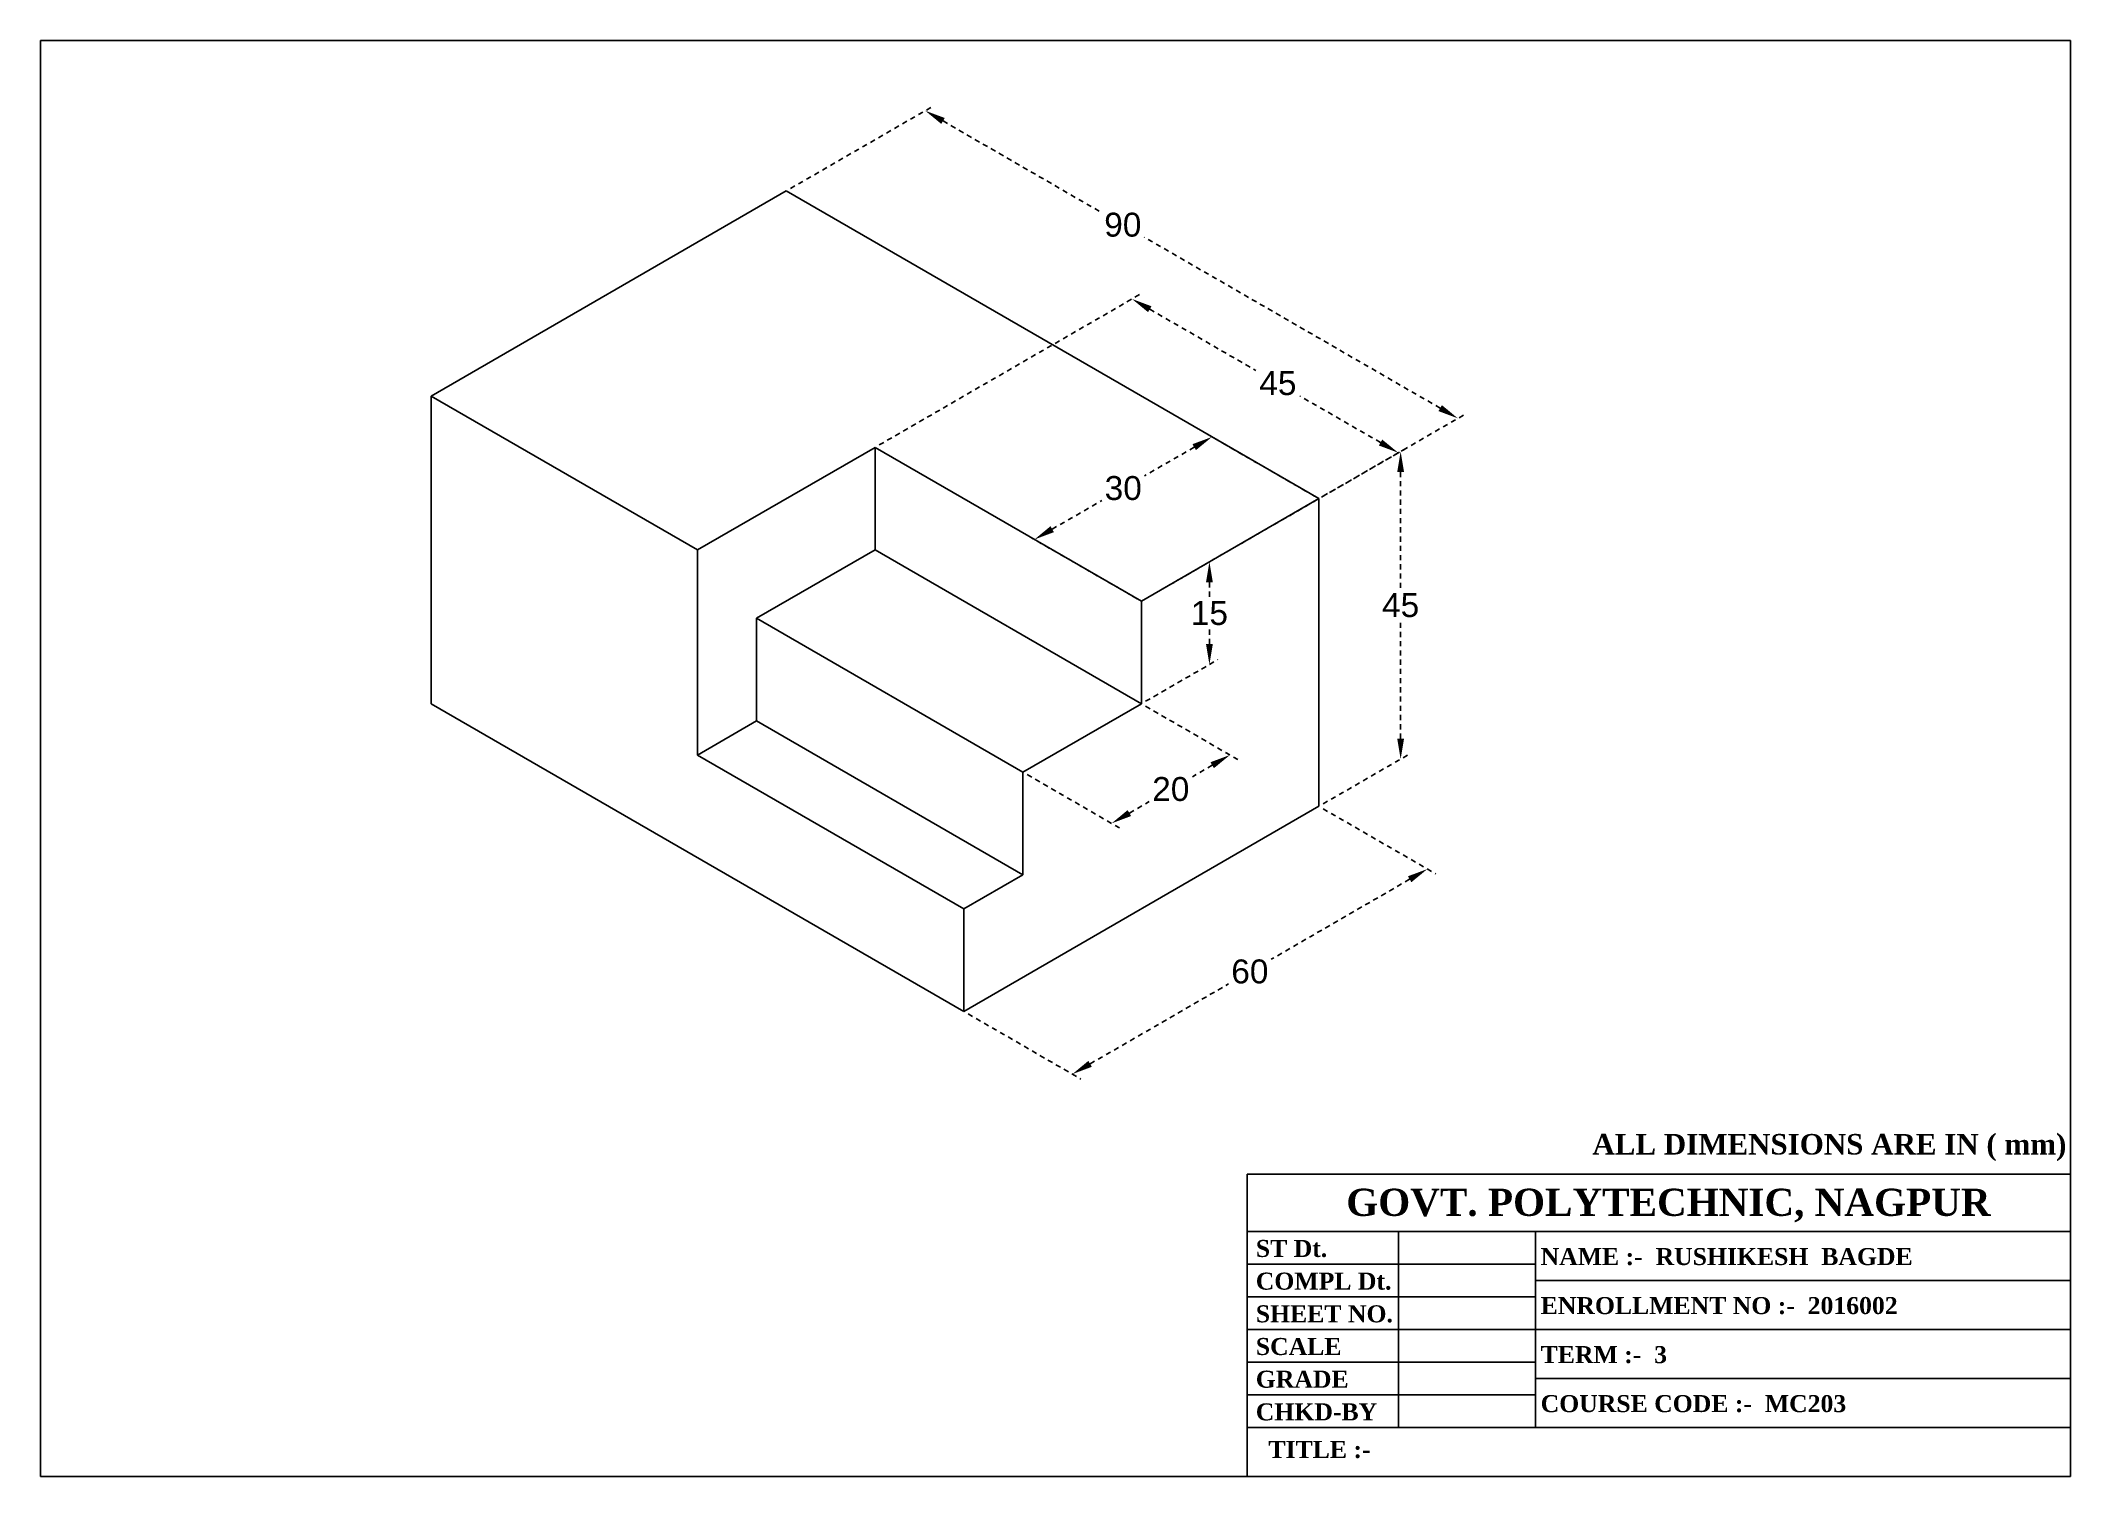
# Model space of a CAD drawing. Header units: millimetres. Extents: x -148 to 149, y 68 to 278.
import ezdxf

# ---------------------------------------------------------------- set-up
doc = ezdxf.new("R2010")
doc.units = ezdxf.units.MM
doc.linetypes.add('JIS_02_0.7', pattern=[1.35, 0.75, -0.6])
doc.styles.get("Standard").update_dxf_attribs({"font": 'arial.ttf'})
doc.dimstyles.new('ISO-25', dxfattribs={"dimtxt": 3.5, "dimasz": 3, "dimexe": 1.25, "dimexo": 0.625, "dimtad": 1, "dimtih": 1, "dimtoh": 1, "dimdsep": 46, "dimtxsty": 'Standard', "dimcen": 2.5, "dimadec": 0, "dimazin": 0, "dimtfac": 1, "dimtmove": 0, "dimatfit": 3, "dimfxl": 1, "dimarcsym": 0})

# ---------------------------------------------------------------- blocks, each defined once
blk = doc.blocks.new('*D3')
at = {"color": 0, "linetype": 'JIS_02_0.7', "lineweight": -2, "transparency": 16777216}
for p, q in [((-38.49, 256.73), (-17.53, 268.84)), ((-16.18, 266.61), (7.01, 253.23)), ((56.57, 224.61), (13.26, 249.62)), ((39.45, 211.73), (60.41, 223.84))]:
    blk.add_line(p, q, dxfattribs=at)
at = {"color": 0, "transparency": 16777216}
for points in [[(-15.93, 267.05), (-16.43, 266.18), (-18.78, 268.11)], [(56.82, 225.05), (56.32, 224.18), (59.16, 223.11)]]:
    blk.add_solid(points, dxfattribs=at)
at = {"layer": 'Defpoints', "color": 0, "transparency": 16777216}
for p in [(-18.78, 268.11), (-39.12, 256.37), (38.82, 211.37)]:
    blk.add_point(p, dxfattribs=at)
at = {"color": 0, "transparency": 16777216, "insert": (10.13, 251.42), "char_height": 3.5, "attachment_point": 5}
blk.add_mtext('90', dxfattribs=at)
blk = doc.blocks.new('*D4')
at = {"color": 0, "linetype": 'JIS_02_0.7', "lineweight": -2, "transparency": 16777216}
for p, q in [((39.45, 211.73), (52.03, 219)), ((50.78, 215.28), (50.78, 198.18)), ((50.78, 176.28), (50.78, 193.37)), ((39.45, 166.73), (52.03, 174))]:
    blk.add_line(p, q, dxfattribs=at)
at = {"color": 0, "transparency": 16777216}
for points in [[(50.28, 215.28), (51.28, 215.28), (50.78, 218.28)], [(50.28, 176.28), (51.28, 176.28), (50.78, 173.28)]]:
    blk.add_solid(points, dxfattribs=at)
at = {"layer": 'Defpoints', "color": 0, "transparency": 16777216}
for p in [(38.82, 211.37), (50.78, 173.28), (38.82, 166.37)]:
    blk.add_point(p, dxfattribs=at)
at = {"color": 0, "transparency": 16777216, "insert": (50.78, 195.78), "char_height": 3.5, "attachment_point": 5}
blk.add_mtext('45', dxfattribs=at)
blk = doc.blocks.new('*D5')
at = {"color": 0, "linetype": 'JIS_02_0.7', "lineweight": -2, "transparency": 16777216}
for p, q in [((39.45, 166.01), (55.95, 156.48)), ((52.1, 155.7), (31.86, 144.01)), ((5.34, 128.7), (25.59, 140.39)), ((-12.51, 136.01), (3.99, 126.48))]:
    blk.add_line(p, q, dxfattribs=at)
at = {"color": 0, "transparency": 16777216}
for points in [[(51.85, 156.14), (52.35, 155.27), (54.7, 157.2)], [(5.09, 129.14), (5.59, 128.27), (2.74, 127.2)]]:
    blk.add_solid(points, dxfattribs=at)
at = {"layer": 'Defpoints', "color": 0, "transparency": 16777216}
for p in [(38.82, 166.37), (54.7, 157.2), (-13.14, 136.37)]:
    blk.add_point(p, dxfattribs=at)
at = {"color": 0, "transparency": 16777216, "insert": (28.72, 142.2), "char_height": 3.5, "attachment_point": 5}
blk.add_mtext('60', dxfattribs=at)
blk = doc.blocks.new('*D7')
at = {"color": 0, "linetype": 'JIS_02_0.7', "lineweight": -2, "transparency": 16777216}
for p, q in [((13.47, 196.73), (24.05, 202.84)), ((22.8, 199.12), (22.8, 197.03)), ((22.8, 190.12), (22.8, 192.21)), ((13.47, 181.73), (24.05, 187.84))]:
    blk.add_line(p, q, dxfattribs=at)
at = {"color": 0, "transparency": 16777216}
for points in [[(22.3, 199.12), (23.3, 199.12), (22.8, 202.12)], [(22.3, 190.12), (23.3, 190.12), (22.8, 187.12)]]:
    blk.add_solid(points, dxfattribs=at)
at = {"layer": 'Defpoints', "color": 0, "transparency": 16777216}
for p in [(12.84, 196.37), (22.8, 187.12), (12.84, 181.37)]:
    blk.add_point(p, dxfattribs=at)
at = {"color": 0, "transparency": 16777216, "insert": (22.8, 194.62), "char_height": 3.5, "attachment_point": 5}
blk.add_mtext('15', dxfattribs=at)
blk = doc.blocks.new('*D9')
at = {"color": 0, "linetype": 'JIS_02_0.7', "lineweight": -2, "transparency": 16777216}
for p, q in [((38.2, 211.73), (21.93, 221.12)), ((20.58, 218.9), (13.31, 214.71)), ((-0.2, 206.9), (7.06, 211.1)), ((12.22, 196.73), (-4.05, 206.12))]:
    blk.add_line(p, q, dxfattribs=at)
at = {"color": 0, "transparency": 16777216}
for points in [[(20.33, 219.34), (20.83, 218.47), (23.18, 220.4)], [(-0.45, 207.34), (0.05, 206.47), (-2.8, 205.4)]]:
    blk.add_solid(points, dxfattribs=at)
at = {"layer": 'Defpoints', "color": 0, "transparency": 16777216}
for p in [(23.18, 220.4), (38.82, 211.37), (12.84, 196.37)]:
    blk.add_point(p, dxfattribs=at)
at = {"color": 0, "transparency": 16777216, "insert": (10.19, 212.9), "char_height": 3.5, "attachment_point": 5}
blk.add_mtext('30', dxfattribs=at)
blk = doc.blocks.new('*D10')
at = {"color": 0, "linetype": 'JIS_02_0.7', "lineweight": -2, "transparency": 16777216}
for p, q in [((-25.5, 219.23), (12.72, 241.3)), ((14.07, 239.08), (29.61, 230.11)), ((47.84, 219.58), (36.04, 226.39)), ((13.47, 196.73), (51.69, 218.8))]:
    blk.add_line(p, q, dxfattribs=at)
at = {"color": 0, "transparency": 16777216}
for points in [[(14.32, 239.51), (13.82, 238.65), (11.47, 240.58)], [(48.09, 220.01), (47.59, 219.15), (50.44, 218.08)]]:
    blk.add_solid(points, dxfattribs=at)
at = {"layer": 'Defpoints', "color": 0, "transparency": 16777216}
for p in [(-26.13, 218.87), (50.44, 218.08), (12.84, 196.37)]:
    blk.add_point(p, dxfattribs=at)
at = {"color": 0, "transparency": 16777216, "insert": (32.82, 228.25), "char_height": 3.5, "attachment_point": 5}
blk.add_mtext('45', dxfattribs=at)
blk = doc.blocks.new('*D11')
at = {"color": 0, "linetype": 'JIS_02_0.7', "lineweight": -2, "transparency": 16777216}
for p, q in [((13.47, 181.01), (27.06, 173.16)), ((23.21, 172.38), (20.31, 170.7)), ((-3.85, 171.01), (9.74, 163.16)), ((11.09, 165.38), (14, 167.06))]:
    blk.add_line(p, q, dxfattribs=at)
at = {"color": 0, "transparency": 16777216}
for points in [[(22.96, 172.82), (23.46, 171.95), (25.81, 173.88)], [(10.84, 165.82), (11.34, 164.95), (8.49, 163.88)]]:
    blk.add_solid(points, dxfattribs=at)
at = {"layer": 'Defpoints', "color": 0, "transparency": 16777216}
for p in [(12.84, 181.37), (25.81, 173.88), (-4.48, 171.37)]:
    blk.add_point(p, dxfattribs=at)
at = {"color": 0, "transparency": 16777216, "insert": (17.15, 168.88), "char_height": 3.5, "attachment_point": 5}
blk.add_mtext('20', dxfattribs=at)

msp = doc.modelspace()

# ---------------------------------------------------------------- linework, layer by layer
for p, q in [((-148.219, 278.366), (-148.219, 68.366)), ((148.781, 278.366), (-148.219, 278.366)), ((148.781, 68.366), (148.781, 278.366)), ((-91.081, 226.37), (-39.119, 256.37)), ((-39.119, 256.37), (38.823, 211.37)), ((-91.081, 181.37), (-91.081, 226.37)), ((-91.081, 226.37), (-52.109, 203.87)), ((-52.109, 203.87), (-26.129, 218.87)), ((-26.129, 218.87), (12.842, 196.37)), ((-26.129, 203.87), (-26.129, 218.87)), ((12.842, 196.37), (38.823, 211.37)), ((38.823, 211.37), (38.823, 166.37)), ((-52.109, 173.87), (-52.109, 203.87)), ((-26.129, 203.87), (-43.449, 193.87)), ((12.842, 181.37), (-26.129, 203.87)), ((12.842, 196.37), (12.842, 181.37)), ((-4.478, 171.37), (-43.449, 193.87)), ((-43.449, 193.87), (-43.449, 178.87)), ((-13.138, 136.37), (-91.081, 181.37)), ((12.842, 181.37), (-4.478, 171.37)), ((-43.449, 178.87), (-52.109, 173.87)), ((-4.478, 156.37), (-43.449, 178.87)), ((-13.138, 151.37), (-52.109, 173.87)), ((-4.478, 171.37), (-4.478, 156.37)), ((-13.138, 136.37), (38.823, 166.37)), ((-4.478, 156.37), (-13.138, 151.37)), ((-13.138, 151.37), (-13.138, 136.37)), ((28.301, 68.366), (28.301, 112.566)), ((28.301, 112.566), (148.781, 112.566)), ((148.781, 112.566), (148.781, 104.196)), ((148.781, 104.196), (28.301, 104.196)), ((50.481, 75.516), (50.481, 104.196)), ((70.491, 75.516), (70.491, 104.196)), ((70.491, 99.416), (28.301, 99.416)), ((148.781, 97.026), (70.491, 97.026)), ((70.491, 94.636), (28.301, 94.636)), ((70.491, 89.856), (28.301, 89.856)), ((148.781, 89.856), (28.301, 89.856)), ((70.491, 85.076), (28.301, 85.076)), ((70.491, 80.296), (28.301, 80.296)), ((148.781, 82.686), (70.491, 82.686)), ((148.781, 75.516), (28.301, 75.516)), ((-148.219, 68.366), (148.781, 68.366)), ((148.781, 68.366), (28.301, 68.366))]:
    msp.add_line(p, q)

# ---------------------------------------------------------------- texts
at = {"insert": (78.836, 118.445), "char_height": 3, "attachment_point": 1}
msp.add_mtext('{\\fTimes New Roman|b1|i0|c0|p18;ALL DIMENSIONS ARE IN ( mm) }', dxfattribs=at)
at = {"attachment_point": 1}
for s, width, heights, insert, char_height in [('{\\fTimes New Roman|b1|i0|c0|p18;GOVT. POLYTECHNIC, NAGPUR}', 98.50963, [0], (42.826, 110.45), 3.9838), ('{\\fTimes New Roman|b1|i0|c0|p18;ST Dt.}', 23.16376, [0], (29.589, 102.949), 2.4899), ('{\\fTimes New Roman|b1|i0|c0|p18;NAME :-  RUSHIKESH  BAGDE}', 61.02274, [0], (71.268, 101.765), 2.4899), ('{\\fTimes New Roman|b1|i0|c0|p18;COMPL Dt.}', 23.16376, [0], (29.589, 98.169), 2.4899), ('{\\fTimes New Roman|b1|i0|c0|p18;SHEET NO.}', 23.16376, [0], (29.589, 93.389), 2.4899), ('{\\fTimes New Roman|b1|i0|c0|p18;ENROLLMENT NO :-  2016002}', 56.38695, [0], (71.268, 94.595), 2.4899), ('{\\fTimes New Roman|b1|i0|c0|p18;SCALE}', 23.16376, [0], (29.589, 88.609), 2.4899), ('{\\fTimes New Roman|b1|i0|c0|p18;TERM :-  3}', 38.48764, [2.535], (71.268, 87.425), 2.4899), ('{\\fTimes New Roman|b1|i0|c0|p18;GRADE}', 23.16376, [0], (29.589, 83.829), 2.4899), ('{\\fTimes New Roman|b1|i0|c0|p18;COURSE CODE :-  MC203}', 43.89309, [0], (71.268, 80.255), 2.4899), ('{\\fTimes New Roman|b1|i0|c0|p18;CHKD-BY}', 23.16376, [0], (29.589, 79.049), 2.4899), ('{\\fTimes New Roman|b1|i0|c0|p18;TITLE :-}', 23.16376, [0], (31.436, 73.547), 2.4899)]:
    msp.add_mtext_dynamic_manual_height_columns(s, width=width, gutter_width=12.5, heights=heights, dxfattribs=dict(at, insert=insert, char_height=char_height))

# ---------------------------------------------------------------- dimensions: what is measured, and where the dimension line sits
for base, p1, p2, angle, picture, middle in [((-18.778, 268.114), (38.823, 211.37), (-39.119, 256.37), 150, '*D3', (10.131, 251.423)), ((50.443, 218.079), (-26.129, 218.87), (12.842, 196.37), 330, '*D10', (32.825, 228.25))]:
    dim = msp.add_linear_dim(base=base, p1=p1, p2=p2, angle=angle, dimstyle='ISO-25')
    dim.commit()
    dim.dimension.update_dxf_attribs({"geometry": picture, "text_midpoint": middle, "dimtype": 161})
for p1, p2, distance, picture, middle in [((12.842, 196.37), (38.823, 211.37), 15.645, '*D9', (10.188, 212.903)), ((38.823, 211.37), (38.823, 166.37), 11.96, '*D4', (50.783, 195.775)), ((12.842, 196.37), (12.842, 181.37), 9.955, '*D7', (22.798, 194.618)), ((-4.478, 171.37), (12.842, 181.37), -12.969, '*D11', (17.152, 168.882)), ((-13.138, 136.37), (38.823, 166.37), -15.879, '*D5', (28.722, 142.202))]:
    dim = msp.add_aligned_dim(p1=p1, p2=p2, distance=distance, dimstyle='ISO-25')
    dim.commit()
    dim.dimension.update_dxf_attribs({"geometry": picture, "text_midpoint": middle})

doc.saveas('drawing.dxf')
